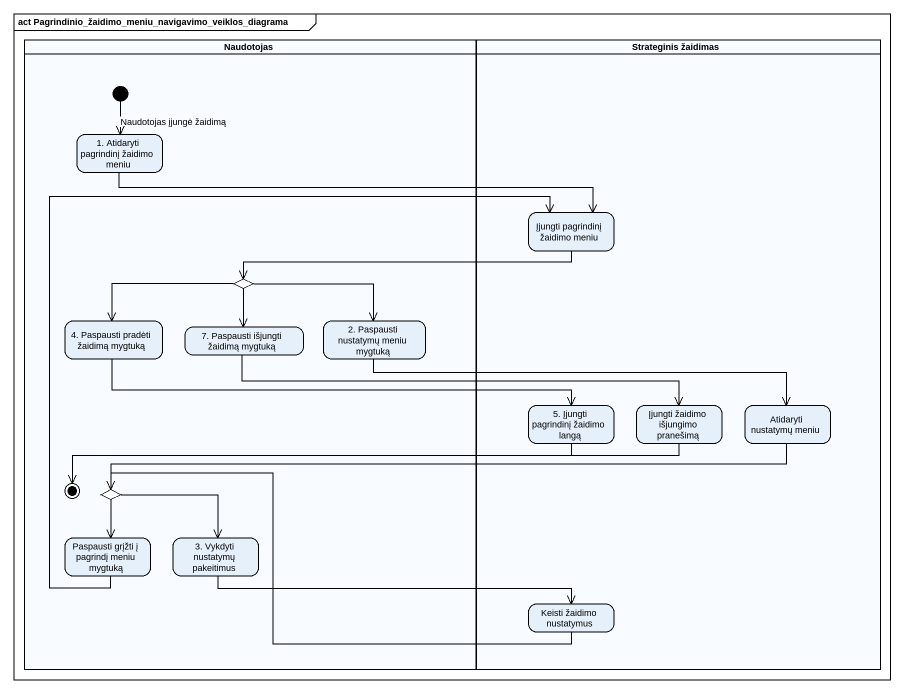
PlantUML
@startuml
mainframe act Pagrindinio_žaidimo_meniu_navigavimo_veiklos_diagrama
hide empty description
state Naudotojas <<partition>> {
  state "1. Atidaryti pagrindinį žaidimo meniu" as s1_Atidaryti_pagrindinį
  state choice1 <<choice>>
  state "4. Paspausti pradėti žaidimą mygtuką" as s4_Paspausti_pradėti_žaidimą
  state "7. Paspausti išjungti žaidimą mygtuką" as s7_Paspausti_išjungti
  state "2. Paspausti nustatymų meniu mygtuką" as s2_Paspausti_nustatymų_meniu
  state final1 <<end>>
  state choice2 <<choice>>
  state "Paspausti grįžti į pagrindį meniu mygtuką" as Paspausti_grįžti_į_pagrindį
  state "3. Vykdyti nustatymų pakeitimus" as s3_Vykdyti_nustatymų
  [*] --> s1_Atidaryti_pagrindinį : Naudotojas įjungė žaidimą
}
state "Strateginis žaidimas" as Strateginis_žaidimas <<partition>> {
  state "Įjungti pagrindinį žaidimo meniu" as Įjungti_pagrindinį_žaidimo
  state "5. Įjungti pagrindinį žaidimo langą" as s5_Įjungti_pagrindinį
  state "Įjungti žaidimo išjungimo pranešimą" as Įjungti_žaidimo_išjungimo
  state "Atidaryti nustatymų meniu" as Atidaryti_nustatymų_meniu
  state "Keisti žaidimo nustatymus" as Keisti_žaidimo_nustatymus
}
s1_Atidaryti_pagrindinį -right-> Įjungti_pagrindinį_žaidimo
Įjungti_pagrindinį_žaidimo -left-> choice1
choice1 -left-> s4_Paspausti_pradėti_žaidimą
choice1 --> s7_Paspausti_išjungti
choice1 -right-> s2_Paspausti_nustatymų_meniu
s4_Paspausti_pradėti_žaidimą -right-> s5_Įjungti_pagrindinį
s7_Paspausti_išjungti -right-> Įjungti_žaidimo_išjungimo
s2_Paspausti_nustatymų_meniu -right-> Atidaryti_nustatymų_meniu
s5_Įjungti_pagrindinį -left-> final1
Įjungti_žaidimo_išjungimo -left-> final1
Atidaryti_nustatymų_meniu -left-> choice2
choice2 --> Paspausti_grįžti_į_pagrindį
choice2 -right-> s3_Vykdyti_nustatymų
Paspausti_grįžti_į_pagrindį -up-> Įjungti_pagrindinį_žaidimo
s3_Vykdyti_nustatymų -right-> Keisti_žaidimo_nustatymus
Keisti_žaidimo_nustatymus -left-> choice2
@enduml
